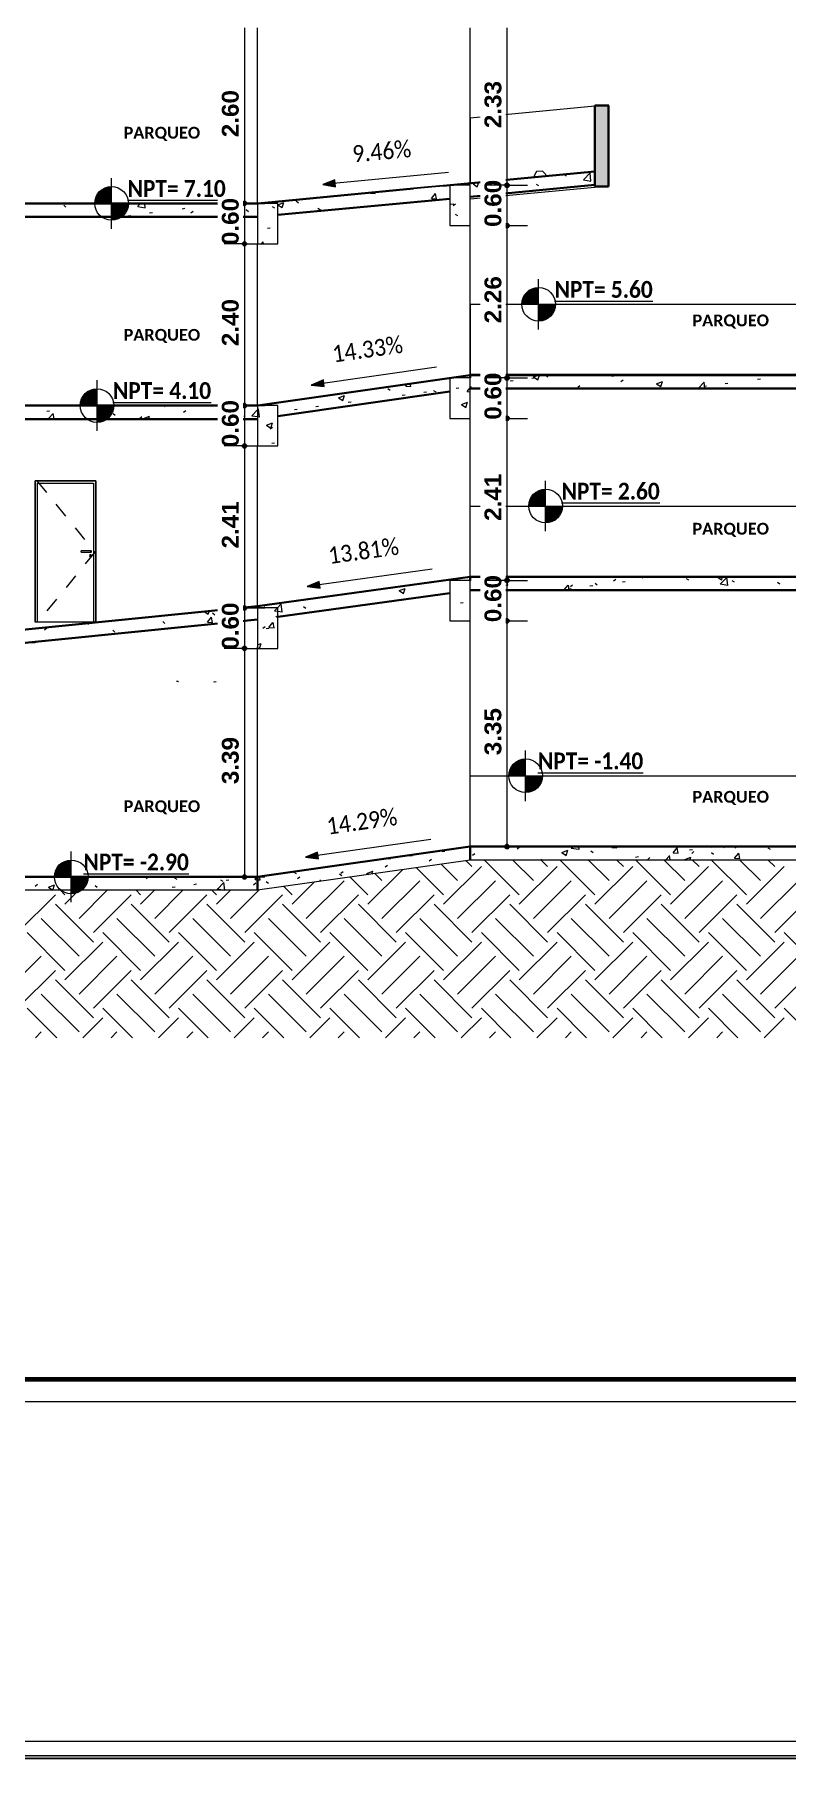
# Model space of a CAD drawing. Header units: metres. Extents: x -144 to 1000, y -717 to 29.
# Drawn here: x 226.5 to 237.65, y -672.35 to -646.76 of the extents above; entities that cross this region are included whole.
import ezdxf

# ---------------------------------------------------------------- set-up
doc = ezdxf.new("R2010")
doc.units = ezdxf.units.M
doc.linetypes.add('Trazo', pattern=[0.45, 0.225, -0.225])
doc.layers.get('0').update_dxf_attribs({"color": 1})
for name, color, linetype, lineweight in [('A-ANNO-DIMS', 1, 'Continuous', 9), ('A-DETL', 1, 'Continuous', 9), ('A-DETL-GENF', 1, 'Continuous', 9), ('A-DETL-THIN', 1, 'Continuous', 9), ('A-DOOR', 1, 'Continuous', 9), ('A-DOOR-FRAM', 1, 'Continuous', 9), ('A-DOOR-HDLN', 1, 'Trazo', 20), ('A-FLOR', 2, 'Continuous', 9), ('A-FLOR-PATT', 8, 'Continuous', 50), ('A-WALL', 4, 'Continuous', 9), ('C-PRKG', 2, 'Continuous', 9), ('G-ANNO-DIMS', 1, 'Continuous', 9), ('G-ANNO-TEXT', 2, 'Continuous', 9), ('G-ANNO-TTLB', 3, 'Continuous', 18), ('G-IMPT', 1, 'Continuous', 9), ('I-FURN', 2, 'Continuous', 9), ('S-COLS', 7, 'Continuous', 9)]:
    doc.layers.add(name, color=color, linetype=linetype, lineweight=lineweight)
doc.layers.add('A-WALL-PATT', color=7, linetype='Continuous', lineweight=35, true_color=0x9c9c9c)
doc.styles.add('Arial Black_B', font='ariblk.ttf', dxfattribs={"width": 0.9, "height": 0.1875})
doc.styles.add('Calibri', font='calibri.ttf', dxfattribs={"width": 0.9, "height": 0.24})
doc.styles.add('Calibri_B', font='calibrib.ttf', dxfattribs={"height": 0.165})
doc.styles.add('Calibri_B_1', font='calibrib.ttf', dxfattribs={"height": 0.135})

# ---------------------------------------------------------------- blocks, each defined once
blk = doc.blocks.new('tarjeta de nathalie 00')
at = {"layer": 'G-IMPT', "lineweight": 9}
h = blk.add_hatch(color=3, dxfattribs=at)
h.paths.add_polyline_path([(-145.23888, -717.38489), (-145.21019, -717.38489), (-145.21019, -716.89355), (-145.21019, -716.79934), (-145.23888, -716.79934), (-145.23888, -716.89379)])
h.paths.add_polyline_path([(-145.20996, -716.7991), (-145.20996, -717.3851), (-145.2392, -717.3851), (-145.2392, -716.7991)])
h.paths.add_polyline_path([(-145.23902, -717.3868), (-145.20826, -717.3868), (-145.20826, -716.7974), (-145.2392, -716.7974), (-146.09866, -716.7974), (-146.09866, -717.3868)])
h.paths.add_polyline_path([(-145.20795, -716.79707), (-145.20795, -717.3871), (-146.09898, -717.3871), (-146.09898, -716.79707)])
at = {"layer": 'G-ANNO-TTLB', "color": 3}
for p, q in [((-145.20996, -717.3851), (-146.09696, -717.3851)), ((-146.09898, -717.3871), (-145.20795, -717.3871)), ((-146.09898, -717.38713), (-145.20795, -717.38713))]:
    blk.add_line(p, q, dxfattribs=at)
at = {"layer": 'G-ANNO-TTLB'}
blk.add_line((-145.23902, -717.3868), (-146.09866, -717.3868), dxfattribs=at)
blk = doc.blocks.new('ololo')
at = {"layer": 'A-ANNO-DIMS', "lineweight": 25, "true_color": 0x008000}
h = blk.add_hatch(color=96, dxfattribs=at)
edge = h.paths.add_edge_path()
edge.add_arc((233.511, -648.999), 0.0312, 0, 360)
h = blk.add_hatch(color=96, dxfattribs=at)
edge = h.paths.add_edge_path()
edge.add_arc((229.617, -649.269), 0.0312, 0, 360)
h = blk.add_hatch(color=96, dxfattribs=at)
edge = h.paths.add_edge_path()
edge.add_arc((229.617, -649.269), 0.0312, 0, 360)
h = blk.add_hatch(color=96, dxfattribs=at)
edge = h.paths.add_edge_path()
edge.add_arc((233.511, -649.599), 0.0312, 0, 360)
h = blk.add_hatch(color=96, dxfattribs=at)
edge = h.paths.add_edge_path()
edge.add_arc((233.511, -649.599), 0.0312, 0, 360)
h = blk.add_hatch(color=96, dxfattribs=at)
edge = h.paths.add_edge_path()
edge.add_arc((229.617, -649.869), 0.0312, 0, 360)
h = blk.add_hatch(color=96, dxfattribs=at)
edge = h.paths.add_edge_path()
edge.add_arc((233.511, -651.86), 0.0312, 0, 360)
h = blk.add_hatch(color=96, dxfattribs=at)
edge = h.paths.add_edge_path()
edge.add_arc((229.617, -652.269), 0.0312, 0, 360)
h = blk.add_hatch(color=96, dxfattribs=at)
edge = h.paths.add_edge_path()
edge.add_arc((229.617, -652.269), 0.0312, 0, 360)
h = blk.add_hatch(color=96, dxfattribs=at)
edge = h.paths.add_edge_path()
edge.add_arc((233.511, -652.46), 0.0312, 0, 360)
h = blk.add_hatch(color=96, dxfattribs=at)
edge = h.paths.add_edge_path()
edge.add_arc((233.511, -652.46), 0.0312, 0, 360)
h = blk.add_hatch(color=96, dxfattribs=at)
edge = h.paths.add_edge_path()
edge.add_arc((229.617, -652.869), 0.0312, 0, 360)
h = blk.add_hatch(color=96, dxfattribs=at)
edge = h.paths.add_edge_path()
edge.add_arc((233.511, -654.865), 0.0312, 0, 360)
h = blk.add_hatch(color=96, dxfattribs=at)
edge = h.paths.add_edge_path()
edge.add_arc((229.617, -655.274), 0.0312, 0, 360)
h = blk.add_hatch(color=96, dxfattribs=at)
edge = h.paths.add_edge_path()
edge.add_arc((229.617, -655.274), 0.0312, 0, 360)
h = blk.add_hatch(color=96, dxfattribs=at)
edge = h.paths.add_edge_path()
edge.add_arc((233.511, -655.465), 0.0312, 0, 360)
h = blk.add_hatch(color=96, dxfattribs=at)
edge = h.paths.add_edge_path()
edge.add_arc((233.511, -655.465), 0.0312, 0, 360)
h = blk.add_hatch(color=96, dxfattribs=at)
edge = h.paths.add_edge_path()
edge.add_arc((229.617, -655.874), 0.0312, 0, 360)
h = blk.add_hatch(color=96, dxfattribs=at)
edge = h.paths.add_edge_path()
edge.add_arc((233.511, -658.815), 0.0312, 0, 360)
h = blk.add_hatch(color=96, dxfattribs=at)
edge = h.paths.add_edge_path()
edge.add_arc((229.617, -659.265), 0.0312, 0, 360)
at = {"layer": 'A-WALL-PATT', "lineweight": 5, "true_color": 0x747474}
blk.add_hatch(color=8, dxfattribs=at).paths.add_polyline_path([(234.913, -649.017), (235.013, -649.017), (235.013, -647.817), (234.813, -647.817), (234.813, -649.017)])
at = {"layer": 'G-ANNO-DIMS'}
for points in [[(230.776, -648.989), (230.967, -649.021), (230.958, -648.921)], [(230.607, -651.965), (230.8, -651.988), (230.786, -651.889)], [(230.544, -654.955), (230.737, -654.979), (230.723, -654.88)], [(230.522, -658.974), (230.715, -658.998), (230.701, -658.898)]]:
    blk.add_hatch(color=256, dxfattribs=at).paths.add_polyline_path(points)
h = blk.add_hatch(color=256, dxfattribs=at)
edge = h.paths.add_edge_path()
edge.add_line((227.646, -649.269), (227.396, -649.269))
edge.add_arc((227.646, -649.269), 0.25, 90, 180, ccw=False)
edge.add_line((227.646, -649.019), (227.646, -649.269))
h = blk.add_hatch(color=256, dxfattribs=at)
edge = h.paths.add_edge_path()
edge.add_line((227.646, -649.269), (227.896, -649.269))
edge.add_arc((227.646, -649.269), 0.25, 270, 360, ccw=False)
edge.add_line((227.646, -649.519), (227.646, -649.269))
h = blk.add_hatch(color=256, dxfattribs=at)
edge = h.paths.add_edge_path()
edge.add_line((233.978, -650.766), (233.728, -650.766))
edge.add_arc((233.978, -650.766), 0.25, 90, 180, ccw=False)
edge.add_line((233.978, -650.516), (233.978, -650.766))
h = blk.add_hatch(color=256, dxfattribs=at)
edge = h.paths.add_edge_path()
edge.add_line((233.978, -650.766), (234.228, -650.766))
edge.add_arc((233.978, -650.766), 0.25, 270, 360, ccw=False)
edge.add_line((233.978, -651.016), (233.978, -650.766))
h = blk.add_hatch(color=256, dxfattribs=at)
edge = h.paths.add_edge_path()
edge.add_line((227.43, -652.269), (227.18, -652.269))
edge.add_arc((227.43, -652.269), 0.25, 90, 180, ccw=False)
edge.add_line((227.43, -652.019), (227.43, -652.269))
h = blk.add_hatch(color=256, dxfattribs=at)
edge = h.paths.add_edge_path()
edge.add_line((227.43, -652.269), (227.68, -652.269))
edge.add_arc((227.43, -652.269), 0.25, 270, 360, ccw=False)
edge.add_line((227.43, -652.519), (227.43, -652.269))
h = blk.add_hatch(color=256, dxfattribs=at)
edge = h.paths.add_edge_path()
edge.add_line((234.081, -653.761), (233.831, -653.761))
edge.add_arc((234.081, -653.761), 0.25, 90, 180, ccw=False)
edge.add_line((234.081, -653.511), (234.081, -653.761))
h = blk.add_hatch(color=256, dxfattribs=at)
edge = h.paths.add_edge_path()
edge.add_line((234.081, -653.761), (234.331, -653.761))
edge.add_arc((234.081, -653.761), 0.25, 270, 360, ccw=False)
edge.add_line((234.081, -654.011), (234.081, -653.761))
h = blk.add_hatch(color=256, dxfattribs=at)
edge = h.paths.add_edge_path()
edge.add_line((233.785, -657.765), (233.535, -657.765))
edge.add_arc((233.785, -657.765), 0.25, 90, 180, ccw=False)
edge.add_line((233.785, -657.515), (233.785, -657.765))
h = blk.add_hatch(color=256, dxfattribs=at)
edge = h.paths.add_edge_path()
edge.add_line((233.785, -657.765), (234.035, -657.765))
edge.add_arc((233.785, -657.765), 0.25, 270, 360, ccw=False)
edge.add_line((233.785, -658.015), (233.785, -657.765))
h = blk.add_hatch(color=256, dxfattribs=at)
edge = h.paths.add_edge_path()
edge.add_line((227.048, -659.265), (226.798, -659.265))
edge.add_arc((227.048, -659.265), 0.25, 90, 180, ccw=False)
edge.add_line((227.048, -659.015), (227.048, -659.265))
h = blk.add_hatch(color=256, dxfattribs=at)
edge = h.paths.add_edge_path()
edge.add_line((227.048, -659.265), (227.298, -659.265))
edge.add_arc((227.048, -659.265), 0.25, 270, 360, ccw=False)
edge.add_line((227.048, -659.515), (227.048, -659.265))
at = {"layer": 'A-ANNO-DIMS', "color": 96, "true_color": 0x008000}
for p, q in [((229.617, -646.665), (229.617, -649.269)), ((233.511, -648.999), (233.211, -648.999)), ((233.511, -649.599), (233.511, -648.999)), ((233.511, -648.999), (233.811, -648.999)), ((229.617, -649.269), (229.317, -649.269)), ((229.617, -649.269), (229.317, -649.269)), ((229.617, -649.269), (229.917, -649.269)), ((229.617, -649.269), (229.617, -649.869)), ((229.617, -649.269), (229.917, -649.269)), ((233.511, -649.599), (233.211, -649.599)), ((233.511, -649.599), (233.211, -649.599)), ((233.511, -649.599), (233.811, -649.599)), ((233.511, -649.599), (233.811, -649.599)), ((229.617, -649.869), (229.317, -649.869)), ((229.617, -649.869), (229.917, -649.869)), ((233.511, -651.86), (233.211, -651.86)), ((233.511, -652.46), (233.511, -651.86)), ((233.511, -651.86), (233.811, -651.86)), ((229.617, -652.269), (229.317, -652.269)), ((229.617, -652.269), (229.317, -652.269)), ((229.617, -652.269), (229.917, -652.269)), ((229.617, -652.269), (229.617, -652.869)), ((229.617, -652.269), (229.917, -652.269)), ((233.511, -652.46), (233.211, -652.46)), ((233.511, -652.46), (233.211, -652.46)), ((233.511, -652.46), (233.811, -652.46)), ((233.511, -652.46), (233.811, -652.46)), ((229.617, -652.869), (229.317, -652.869)), ((229.617, -652.869), (229.917, -652.869)), ((233.511, -654.865), (233.211, -654.865)), ((233.511, -655.465), (233.511, -654.865)), ((233.511, -654.865), (233.811, -654.865)), ((229.617, -655.274), (229.317, -655.274)), ((229.617, -655.274), (229.317, -655.274)), ((229.617, -655.274), (229.917, -655.274)), ((229.617, -655.274), (229.617, -655.874)), ((229.617, -655.274), (229.917, -655.274)), ((233.511, -655.465), (233.211, -655.465)), ((233.511, -655.465), (233.211, -655.465)), ((233.511, -658.815), (233.511, -655.465)), ((233.511, -655.465), (233.811, -655.465)), ((233.511, -655.465), (233.811, -655.465)), ((229.617, -655.874), (229.317, -655.874)), ((229.617, -655.874), (229.917, -655.874)), ((233.511, -658.815), (233.211, -658.815)), ((233.511, -658.815), (233.811, -658.815)), ((229.617, -659.265), (229.317, -659.265)), ((229.617, -659.265), (229.917, -659.265))]:
    blk.add_line(p, q, dxfattribs=at)
at = {"layer": 'A-ANNO-DIMS', "color": 96, "lineweight": 25, "true_color": 0x008000}
for centre in [(233.511, -648.999), (229.617, -649.269), (229.617, -649.269), (233.511, -649.599), (233.511, -649.599), (229.617, -649.869), (233.511, -651.86), (229.617, -652.269), (229.617, -652.269), (233.511, -652.46), (233.511, -652.46), (229.617, -652.869), (233.511, -654.865), (229.617, -655.274), (229.617, -655.274), (233.511, -655.465), (233.511, -655.465), (229.617, -655.874), (233.511, -658.815), (229.617, -659.265)]:
    blk.add_circle(centre, 0.0312, dxfattribs=at)
at = {"layer": 'A-DETL-GENF'}
for p, q in [((230.028, -649.313), (230.064, -649.335)), ((230.112, -649.288), (230.113, -649.288)), ((230.112, -649.288), (230.113, -649.288)), ((232.678, -649.279), (232.72, -649.273)), ((232.712, -649.302), (232.745, -649.276)), ((232.74, -649.427), (232.776, -649.45)), ((229.958, -649.637), (229.999, -649.631)), ((230.107, -649.657), (230.113, -649.653)), ((229.868, -649.869), (229.894, -649.838)), ((229.899, -649.869), (229.894, -649.838)), ((232.756, -652.01), (232.797, -652.005)), ((232.917, -652.061), (232.962, -652.008)), ((232.835, -652.254), (232.924, -652.22)), ((232.836, -652.254), (232.899, -652.297)), ((232.899, -652.297), (232.924, -652.221)), ((232.918, -652.06), (232.962, -652.064)), ((229.81, -652.332), (229.823, -652.319)), ((229.811, -652.433), (229.838, -652.437)), ((229.838, -652.44), (229.824, -652.319)), ((229.943, -652.562), (230.032, -652.528)), ((230.006, -652.605), (230.032, -652.528)), ((229.943, -652.562), (230.007, -652.605)), ((229.999, -652.616), (230.032, -652.591)), ((230.022, -652.827), (230.063, -652.821)), ((230.061, -655.318), (230.104, -655.274)), ((230.061, -655.314), (230.113, -655.322)), ((232.82, -655.2), (232.861, -655.195)), ((229.891, -655.576), (229.924, -655.55)), ((229.936, -655.58), (229.978, -655.574)), ((229.978, -655.564), (230.039, -655.491)), ((229.979, -655.563), (230.055, -655.569)), ((230.055, -655.57), (230.04, -655.49)), ((230.082, -655.395), (230.113, -655.415)), ((229.811, -655.822), (229.862, -655.803)), ((229.812, -655.861), (229.83, -655.874)), ((229.839, -655.874), (229.863, -655.803))]:
    blk.add_line(p, q, dxfattribs=at)
at = {"layer": 'A-DETL-GENF', "color": 252, "true_color": 0x959595}
for p, q in [((231.445, -659.672), (231.958, -659.159)), ((232.567, -659.532), (232.165, -659.129)), ((232.777, -659.321), (232.533, -659.077)), ((232.567, -659.672), (233.129, -659.111)), ((232.988, -659.111), (232.901, -659.024)), ((233.69, -659.532), (233.173, -659.015)), ((233.9, -659.321), (233.594, -659.015)), ((233.69, -659.672), (234.251, -659.111)), ((234.111, -659.111), (234.015, -659.015)), ((234.813, -659.532), (234.296, -659.015)), ((235.023, -659.321), (234.717, -659.015)), ((234.813, -659.672), (235.374, -659.111)), ((235.234, -659.111), (235.138, -659.015)), ((235.935, -659.532), (235.418, -659.015)), ((236.145, -659.321), (235.839, -659.015)), ((235.935, -659.672), (236.496, -659.111)), ((236.356, -659.111), (236.26, -659.015)), ((237.058, -659.532), (236.541, -659.015)), ((237.268, -659.321), (236.962, -659.015)), ((237.058, -659.672), (237.619, -659.111)), ((237.479, -659.111), (237.383, -659.015)), ((230.322, -659.532), (230.2, -659.41)), ((230.322, -659.672), (230.649, -659.346)), ((230.532, -659.883), (231.094, -659.322)), ((231.445, -659.532), (231.182, -659.27)), ((231.655, -659.321), (231.551, -659.217)), ((231.655, -659.883), (232.216, -659.322)), ((232.777, -659.883), (233.339, -659.322)), ((233.9, -659.883), (234.461, -659.322)), ((235.023, -659.883), (235.584, -659.322)), ((236.145, -659.883), (236.706, -659.322)), ((237.268, -659.883), (237.829, -659.322)), ((226.253, -660.093), (226.815, -659.532)), ((227.376, -660.234), (226.815, -659.672)), ((226.955, -659.532), (226.888, -659.465)), ((226.955, -659.672), (227.162, -659.465)), ((227.165, -659.883), (227.583, -659.465)), ((227.376, -660.093), (227.937, -659.532)), ((228.498, -660.234), (227.937, -659.672)), ((228.077, -659.532), (228.011, -659.465)), ((228.077, -659.672), (228.284, -659.465)), ((228.287, -659.883), (228.705, -659.465)), ((228.498, -660.093), (229.06, -659.532)), ((229.621, -660.234), (229.06, -659.672)), ((229.2, -659.532), (229.133, -659.465)), ((229.2, -659.672), (229.407, -659.465)), ((229.41, -659.883), (229.83, -659.463)), ((229.621, -660.093), (230.182, -659.532)), ((230.743, -660.234), (230.182, -659.672)), ((230.743, -660.093), (231.305, -659.532)), ((231.866, -660.234), (231.305, -659.672)), ((231.866, -660.093), (232.427, -659.532)), ((232.988, -660.234), (232.427, -659.672)), ((232.988, -660.093), (233.55, -659.532)), ((234.111, -660.234), (233.55, -659.672)), ((234.111, -660.093), (234.672, -659.532)), ((235.234, -660.234), (234.672, -659.672)), ((235.234, -660.093), (235.795, -659.532)), ((236.356, -660.234), (235.795, -659.672)), ((236.356, -660.093), (236.917, -659.532)), ((237.479, -660.234), (236.917, -659.672)), ((237.479, -660.093), (238.04, -659.532)), ((227.165, -660.444), (226.604, -659.882)), ((228.287, -660.444), (227.726, -659.882)), ((229.41, -660.444), (228.849, -659.882)), ((230.532, -660.444), (229.971, -659.882)), ((231.655, -660.444), (231.094, -659.882)), ((232.777, -660.444), (232.216, -659.882)), ((233.9, -660.444), (233.339, -659.882)), ((235.023, -660.444), (234.461, -659.882)), ((236.145, -660.444), (235.584, -659.882)), ((237.268, -660.444), (236.706, -659.882)), ((226.955, -660.655), (226.394, -660.093)), ((228.077, -660.655), (227.516, -660.093)), ((229.2, -660.655), (228.639, -660.093)), ((230.322, -660.655), (229.761, -660.093)), ((231.445, -660.655), (230.884, -660.093)), ((232.567, -660.655), (232.006, -660.093)), ((233.69, -660.655), (233.129, -660.093)), ((234.813, -660.655), (234.251, -660.093)), ((235.935, -660.655), (235.374, -660.093)), ((237.058, -660.655), (236.496, -660.093)), ((238.18, -660.655), (237.619, -660.093)), ((226.042, -661.006), (226.604, -660.444)), ((226.955, -660.795), (227.516, -660.233)), ((227.165, -661.006), (227.726, -660.444)), ((228.077, -660.795), (228.639, -660.233)), ((228.287, -661.006), (228.849, -660.444)), ((229.2, -660.795), (229.761, -660.233)), ((229.41, -661.006), (229.971, -660.444)), ((230.322, -660.795), (230.884, -660.233)), ((230.532, -661.006), (231.094, -660.444)), ((231.445, -660.795), (232.006, -660.233)), ((231.655, -661.006), (232.216, -660.444)), ((232.567, -660.795), (233.129, -660.233)), ((232.777, -661.006), (233.339, -660.444)), ((233.69, -660.795), (234.251, -660.233)), ((233.9, -661.006), (234.461, -660.444)), ((234.813, -660.795), (235.374, -660.233)), ((235.023, -661.006), (235.584, -660.444)), ((235.935, -660.795), (236.496, -660.233)), ((236.145, -661.006), (236.706, -660.444)), ((237.058, -660.795), (237.619, -660.233)), ((237.268, -661.006), (237.829, -660.444)), ((226.253, -661.216), (226.815, -660.654)), ((227.376, -661.216), (227.937, -660.654)), ((228.498, -661.216), (229.06, -660.654)), ((229.621, -661.216), (230.182, -660.654)), ((230.743, -661.216), (231.305, -660.654)), ((231.866, -661.216), (232.427, -660.654)), ((232.988, -661.216), (233.55, -660.654)), ((234.111, -661.216), (234.672, -660.654)), ((235.234, -661.216), (235.795, -660.654)), ((236.356, -661.216), (236.917, -660.654)), ((237.479, -661.216), (238.04, -660.654)), ((227.376, -661.356), (226.815, -660.795)), ((228.498, -661.356), (227.937, -660.795)), ((229.621, -661.356), (229.06, -660.795)), ((230.743, -661.356), (230.182, -660.795)), ((231.866, -661.356), (231.305, -660.795)), ((232.988, -661.356), (232.427, -660.795)), ((234.111, -661.356), (233.55, -660.795)), ((235.234, -661.356), (234.672, -660.795)), ((236.356, -661.356), (235.795, -660.795)), ((237.479, -661.356), (236.917, -660.795)), ((226.832, -661.654), (226.394, -661.216)), ((227.165, -661.566), (226.604, -661.005)), ((227.954, -661.654), (227.516, -661.216)), ((228.287, -661.566), (227.726, -661.005)), ((229.077, -661.654), (228.639, -661.216)), ((229.41, -661.566), (228.849, -661.005)), ((230.199, -661.654), (229.761, -661.216)), ((230.532, -661.566), (229.971, -661.005)), ((231.322, -661.654), (230.884, -661.216)), ((231.655, -661.566), (231.094, -661.005)), ((232.444, -661.654), (232.006, -661.216)), ((232.777, -661.566), (232.216, -661.005)), ((233.567, -661.654), (233.129, -661.216)), ((233.9, -661.566), (233.339, -661.005)), ((234.689, -661.654), (234.251, -661.216)), ((235.023, -661.566), (234.461, -661.005)), ((235.812, -661.654), (235.374, -661.216)), ((236.145, -661.566), (235.584, -661.005)), ((236.934, -661.654), (236.496, -661.216)), ((237.268, -661.566), (236.706, -661.005)), ((238.057, -661.654), (237.619, -661.216)), ((227.218, -661.654), (227.516, -661.356)), ((228.341, -661.654), (228.639, -661.356)), ((229.463, -661.654), (229.761, -661.356)), ((230.586, -661.654), (230.884, -661.356)), ((231.708, -661.654), (232.006, -661.356)), ((232.831, -661.654), (233.129, -661.356)), ((233.953, -661.654), (234.251, -661.356)), ((235.076, -661.654), (235.374, -661.356)), ((236.198, -661.654), (236.496, -661.356)), ((237.321, -661.654), (237.619, -661.356)), ((226.517, -661.654), (226.604, -661.567)), ((227.639, -661.654), (227.726, -661.567)), ((228.762, -661.654), (228.849, -661.567)), ((229.884, -661.654), (229.971, -661.567)), ((231.007, -661.654), (231.094, -661.567)), ((232.129, -661.654), (232.216, -661.567)), ((233.252, -661.654), (233.339, -661.567)), ((234.374, -661.654), (234.461, -661.567)), ((235.497, -661.654), (235.584, -661.567)), ((236.619, -661.654), (236.706, -661.567))]:
    blk.add_line(p, q, dxfattribs=at)
at = {"layer": 'A-DETL-THIN'}
for p, q in [((232.663, -648.999), (232.663, -649.599)), ((232.963, -648.999), (232.663, -648.999)), ((232.963, -649.599), (232.963, -648.999)), ((230.113, -649.269), (229.81, -649.269)), ((229.81, -649.269), (229.81, -649.869)), ((230.113, -649.869), (230.113, -649.269)), ((232.663, -649.599), (232.963, -649.599)), ((229.81, -649.869), (230.113, -649.869)), ((232.663, -651.86), (232.663, -652.46)), ((232.963, -651.86), (232.663, -651.86)), ((232.963, -652.46), (232.963, -651.86)), ((230.113, -652.269), (229.81, -652.269)), ((229.81, -652.269), (229.81, -652.869)), ((230.113, -652.869), (230.113, -652.269)), ((232.663, -652.46), (232.963, -652.46)), ((229.81, -652.869), (230.113, -652.869)), ((232.663, -654.865), (232.663, -655.465)), ((232.963, -654.865), (232.663, -654.865)), ((232.963, -655.465), (232.963, -654.865)), ((230.113, -655.274), (229.81, -655.274)), ((229.81, -655.274), (229.81, -655.874)), ((230.113, -655.874), (230.113, -655.274)), ((232.663, -655.465), (232.963, -655.465)), ((229.81, -655.874), (230.113, -655.874)), ((232.962, -659.015), (229.812, -659.465)), ((245.201, -659.015), (232.962, -659.015)), ((229.812, -659.465), (218.624, -659.465))]:
    blk.add_line(p, q, dxfattribs=at)
at = {"layer": 'A-DOOR'}
for p, q in [((227.333, -654.425), (227.193, -654.425)), ((227.193, -654.445), (227.333, -654.445)), ((227.331, -654.425), (227.334, -654.425)), ((227.334, -654.445), (227.331, -654.445))]:
    blk.add_line(p, q, dxfattribs=at)
at = {"layer": 'A-DOOR', "flags": 128}
for points in [[(227.193, -654.435), (227.193, -654.434), (227.193, -654.432), (227.193, -654.43), (227.193, -654.429), (227.193, -654.427), (227.193, -654.426), (227.193, -654.426), (227.193, -654.425)], [(227.193, -654.445), (227.193, -654.445), (227.193, -654.444), (227.193, -654.443), (227.193, -654.442), (227.193, -654.441), (227.193, -654.439), (227.193, -654.437), (227.193, -654.435)]]:
    blk.add_lwpolyline(points, dxfattribs=at)
at = {"layer": 'A-DOOR'}
for radius, start, end in [(0.015, 90, 270), (0.005, 90, 270), (0.015, 270, 90), (0.005, 270, 90)]:
    blk.add_arc((227.333, -654.498), radius, start, end, dxfattribs=at)
for points in [[(227.351, -654.435), (227.351, -654.435), (227.351, -654.434), (227.35, -654.432), (227.348, -654.43), (227.346, -654.429), (227.344, -654.427), (227.341, -654.426), (227.338, -654.426), (227.334, -654.425), (227.332, -654.425), (227.331, -654.425)], [(227.331, -654.445), (227.332, -654.445), (227.334, -654.445), (227.338, -654.445), (227.341, -654.444), (227.344, -654.443), (227.346, -654.442), (227.348, -654.441), (227.35, -654.439), (227.351, -654.437), (227.351, -654.436), (227.351, -654.435)]]:
    blk.add_open_spline(points, degree=3, dxfattribs=at)
at = {"layer": 'A-DOOR-FRAM'}
for p, q in [((227.413, -653.385), (226.513, -653.385)), ((226.513, -653.385), (226.513, -655.485)), ((226.548, -655.485), (226.548, -653.42)), ((226.548, -653.42), (227.378, -653.42)), ((227.378, -653.42), (227.378, -655.485)), ((227.413, -655.485), (227.413, -653.385)), ((226.548, -655.485), (226.513, -655.485)), ((227.378, -655.485), (227.413, -655.485))]:
    blk.add_line(p, q, dxfattribs=at)
at = {"layer": 'A-DOOR-HDLN'}
for p, q in [((226.538, -653.385), (227.398, -654.447)), ((227.398, -654.447), (226.548, -655.485))]:
    blk.add_line(p, q, dxfattribs=at)
at = {"layer": 'A-FLOR', "lineweight": 35}
for p, q in [((234.813, -648.795), (232.561, -649.008)), ((232.123, -649.05), (229.813, -649.269)), ((230.113, -649.44), (232.663, -649.199)), ((232.963, -649.17), (234.813, -648.995)), ((222.513, -649.469), (229.81, -649.469)), ((229.81, -649.269), (223.813, -649.269)), ((232.963, -651.817), (229.813, -652.269)), ((241.282, -651.816), (232.963, -651.816)), ((232.963, -651.816), (232.963, -651.86)), ((232.963, -652.016), (241.561, -652.016)), ((229.81, -652.269), (223.813, -652.269)), ((230.113, -652.426), (232.663, -652.06)), ((222.513, -652.469), (229.81, -652.469)), ((232.962, -654.81), (229.812, -655.245)), ((232.962, -654.865), (232.962, -654.81)), ((241.282, -654.811), (232.963, -654.811)), ((232.963, -654.811), (232.963, -654.865)), ((230.113, -655.404), (232.663, -655.052)), ((232.963, -655.011), (241.561, -655.011)), ((229.813, -655.245), (222.259, -656.007)), ((229.812, -655.245), (229.812, -655.274)), ((229.813, -655.274), (229.813, -655.245)), ((222.513, -656.181), (229.81, -655.446)), ((232.962, -658.815), (229.812, -659.265)), ((232.962, -659.015), (232.962, -658.815)), ((241.282, -658.815), (232.963, -658.815)), ((232.963, -658.815), (232.963, -659.015)), ((229.812, -659.265), (223.813, -659.265)), ((229.812, -659.265), (229.812, -659.465))]:
    blk.add_line(p, q, dxfattribs=at)
at = {"layer": 'A-FLOR'}
for p, q in [((232.963, -650.762), (232.963, -651.816)), ((232.963, -650.766), (240.962, -650.766)), ((243.079, -651.806), (232.963, -651.806)), ((232.963, -653.761), (240.962, -653.761)), ((232.963, -654.811), (232.963, -653.761)), ((232.963, -657.765), (239.462, -657.765)), ((232.963, -658.815), (232.963, -657.765))]:
    blk.add_line(p, q, dxfattribs=at)
at = {"layer": 'A-FLOR-PATT', "color": 8, "lineweight": 5, "true_color": 0x828282}
for p, q in [((233.005, -648.98), (233.052, -648.962)), ((233.068, -649.023), (233.089, -648.958)), ((233.261, -648.953), (233.297, -648.975)), ((234.35, -648.839), (234.385, -648.862)), ((234.641, -648.92), (234.754, -648.938)), ((234.642, -648.92), (234.741, -648.817)), ((234.754, -648.937), (234.74, -648.817)), ((231.478, -649.115), (231.482, -649.111)), ((231.478, -649.115), (231.554, -649.121)), ((231.554, -649.122), (231.551, -649.104)), ((232.389, -649.194), (232.45, -649.121)), ((232.389, -649.194), (232.465, -649.201)), ((232.465, -649.202), (232.45, -649.122)), ((233.005, -648.98), (233.068, -649.023)), ((233.939, -648.981), (233.975, -649.004)), ((234.617, -649.01), (234.623, -649.013)), ((226.937, -649.297), (226.968, -649.325)), ((227.892, -649.452), (227.934, -649.446)), ((228.032, -649.315), (228.077, -649.269)), ((228.033, -649.316), (228.146, -649.334)), ((228.146, -649.334), (228.138, -649.269)), ((228.21, -649.41), (228.251, -649.405)), ((228.691, -649.347), (228.732, -649.341)), ((228.693, -649.269), (228.708, -649.278)), ((228.821, -649.411), (228.854, -649.385)), ((229.35, -649.284), (229.386, -649.306)), ((229.443, -649.469), (229.487, -649.423)), ((229.463, -649.329), (229.496, -649.304)), ((229.492, -649.469), (229.487, -649.424)), ((229.644, -649.36), (229.675, -649.388)), ((230.113, -649.288), (230.201, -649.254)), ((230.113, -649.288), (230.176, -649.331)), ((230.175, -649.331), (230.201, -649.254)), ((230.385, -649.233), (230.416, -649.261)), ((230.706, -649.341), (230.742, -649.364)), ((231.741, -652.017), (231.776, -652.039)), ((232.006, -651.981), (232.032, -651.95)), ((232.007, -651.981), (232.083, -651.987)), ((232.083, -651.988), (232.075, -651.944)), ((232.963, -652.007), (232.979, -651.988)), ((232.984, -652.016), (232.979, -651.988)), ((233.341, -651.941), (233.371, -651.969)), ((233.558, -651.904), (233.599, -651.899)), ((233.876, -651.863), (233.917, -651.857)), ((233.903, -651.845), (233.977, -651.816)), ((233.903, -651.845), (233.966, -651.887)), ((233.966, -651.888), (233.99, -651.816)), ((234.084, -651.816), (234.112, -651.842)), ((234.557, -651.995), (234.59, -651.97)), ((234.992, -651.816), (235.09, -651.831)), ((235.091, -651.833), (235.089, -651.816)), ((235.199, -651.914), (235.232, -651.888)), ((235.728, -651.946), (235.817, -651.912)), ((235.728, -651.946), (235.791, -651.989)), ((235.791, -651.989), (235.817, -651.913)), ((235.858, -651.819), (235.862, -651.816)), ((236.345, -652.016), (236.434, -651.923)), ((236.425, -651.984), (236.467, -651.978)), ((236.443, -652.016), (236.432, -651.922)), ((236.744, -651.942), (236.785, -651.936)), ((237.225, -651.879), (237.266, -651.873)), ((237.636, -652.016), (237.642, -652.014)), ((237.641, -652.016), (237.642, -652.014)), ((228.422, -652.269), (228.442, -652.287)), ((229.355, -652.289), (229.381, -652.269)), ((230.674, -652.284), (230.715, -652.279)), ((231.01, -652.153), (231.099, -652.119)), ((231.01, -652.153), (231.074, -652.195)), ((231.073, -652.196), (231.099, -652.119)), ((231.155, -652.221), (231.196, -652.215)), ((231.957, -652.115), (231.998, -652.11)), ((232.275, -652.073), (232.316, -652.068)), ((232.419, -652.045), (232.454, -652.068)), ((232.6, -652.068), (232.601, -652.069)), ((226.686, -652.352), (226.728, -652.347)), ((226.717, -652.458), (226.778, -652.385)), ((226.717, -652.458), (226.793, -652.464)), ((226.747, -652.464), (226.753, -652.469)), ((226.793, -652.465), (226.779, -652.385)), ((227.67, -652.386), (227.701, -652.414)), ((227.686, -652.469), (227.689, -652.465)), ((227.69, -652.469), (227.69, -652.465)), ((228.061, -652.46), (228.094, -652.434)), ((228.117, -652.461), (228.206, -652.427)), ((228.118, -652.46), (228.13, -652.469)), ((228.193, -652.469), (228.207, -652.427)), ((228.713, -652.37), (228.746, -652.345)), ((229.554, -652.432), (229.595, -652.426)), ((229.725, -652.422), (229.81, -652.332)), ((229.725, -652.42), (229.81, -652.433)), ((230.356, -652.326), (230.397, -652.321)), ((235.09, -654.873), (235.124, -654.848)), ((235.494, -654.811), (235.523, -654.829)), ((236.165, -654.835), (236.2, -654.858)), ((236.626, -654.811), (236.689, -654.854)), ((236.672, -654.922), (236.771, -654.819)), ((236.689, -654.854), (236.703, -654.811)), ((236.783, -654.938), (236.769, -654.818)), ((231.908, -655.017), (231.997, -654.983)), ((231.909, -655.017), (231.972, -655.06)), ((231.972, -655.06), (231.997, -654.983)), ((233.446, -654.927), (233.507, -654.854)), ((233.446, -654.926), (233.522, -654.933)), ((233.522, -654.933), (233.508, -654.854)), ((234.356, -655.007), (234.418, -654.934)), ((234.357, -655.006), (234.417, -655.011)), ((234.433, -655.011), (234.419, -654.933)), ((234.421, -654.989), (234.462, -654.984)), ((234.449, -654.955), (234.482, -654.929)), ((234.739, -654.947), (234.781, -654.942)), ((234.815, -654.904), (234.846, -654.932)), ((235.22, -654.884), (235.262, -654.879)), ((236.668, -654.918), (236.781, -654.935)), ((236.843, -654.864), (236.878, -654.886)), ((237.053, -655.011), (237.061, -655.005)), ((237.521, -654.892), (237.556, -654.915)), ((228.749, -655.353), (228.761, -655.361)), ((229.017, -655.326), (229.08, -655.368)), ((229.079, -655.368), (229.096, -655.318)), ((229.144, -655.348), (229.175, -655.376)), ((229.84, -655.242), (229.849, -655.247)), ((229.899, -655.234), (229.916, -655.249)), ((230.104, -655.274), (230.16, -655.214)), ((230.113, -655.322), (230.174, -655.331)), ((230.175, -655.335), (230.161, -655.214)), ((230.492, -655.253), (230.527, -655.276)), ((226.652, -655.596), (226.685, -655.57)), ((227.293, -655.514), (227.316, -655.497)), ((227.663, -655.602), (227.694, -655.631)), ((228.205, -655.407), (228.233, -655.41)), ((228.233, -655.41), (228.232, -655.405)), ((228.404, -655.475), (228.434, -655.504)), ((229.067, -655.484), (229.128, -655.411)), ((229.068, -655.483), (229.144, -655.49)), ((229.144, -655.49), (229.129, -655.41)), ((229.404, -655.367), (229.439, -655.389)), ((226.922, -655.73), (226.929, -655.736)), ((232.547, -658.891), (232.589, -658.886)), ((232.998, -658.944), (233.032, -658.919)), ((233.658, -658.849), (233.691, -658.823)), ((234.321, -658.905), (234.41, -658.871)), ((234.323, -658.904), (234.386, -658.947)), ((234.386, -658.947), (234.412, -658.871)), ((234.462, -658.838), (234.575, -658.855)), ((234.466, -658.845), (234.494, -658.815)), ((234.578, -658.861), (234.572, -658.815)), ((234.754, -658.877), (234.785, -658.905)), ((235.061, -658.829), (235.072, -658.815)), ((235.062, -658.827), (235.138, -658.834)), ((235.138, -658.834), (235.135, -658.815)), ((235.972, -658.908), (236.033, -658.835)), ((235.973, -658.907), (236.049, -658.913)), ((236.049, -658.914), (236.034, -658.834)), ((236.216, -658.865), (236.258, -658.86)), ((236.248, -658.916), (236.281, -658.891)), ((236.535, -658.823), (236.577, -658.818)), ((236.539, -658.901), (236.57, -658.93)), ((236.716, -658.815), (236.735, -658.828)), ((236.882, -658.988), (236.944, -658.915)), ((236.889, -658.835), (236.915, -658.815)), ((236.96, -658.993), (236.945, -658.914)), ((237.378, -658.834), (237.413, -658.856)), ((230.347, -659.194), (230.382, -659.216)), ((231.045, -659.21), (231.078, -659.185)), ((231.429, -659.213), (231.518, -659.179)), ((231.504, -659.224), (231.519, -659.178)), ((231.705, -659.115), (231.738, -659.089)), ((231.748, -658.997), (231.789, -658.991)), ((232.066, -658.955), (232.108, -658.949)), ((232.357, -659.025), (232.39, -659)), ((234.013, -659.004), (234.026, -659.015)), ((235.415, -658.971), (235.457, -658.965)), ((235.596, -659.006), (235.629, -658.98)), ((235.86, -659.015), (235.92, -658.952)), ((235.927, -659.015), (235.919, -658.95)), ((236.147, -659.006), (236.236, -658.972)), ((236.148, -659.006), (236.162, -659.015)), ((236.222, -659.015), (236.237, -658.972)), ((236.884, -658.986), (236.96, -658.993)), ((226.513, -659.401), (226.546, -659.375)), ((226.711, -659.419), (226.8, -659.385)), ((226.713, -659.418), (226.776, -659.461)), ((226.776, -659.461), (226.802, -659.385)), ((227.154, -659.319), (227.188, -659.294)), ((227.401, -659.392), (227.432, -659.42)), ((227.927, -659.265), (227.938, -659.272)), ((228.143, -659.265), (228.173, -659.293)), ((228.546, -659.418), (228.588, -659.413)), ((228.581, -659.278), (228.616, -659.301)), ((228.864, -659.376), (228.906, -659.371)), ((229.106, -659.465), (229.125, -659.451)), ((229.21, -659.444), (229.323, -659.462)), ((229.211, -659.451), (229.31, -659.348)), ((229.259, -659.307), (229.294, -659.329)), ((229.324, -659.465), (229.311, -659.347)), ((229.345, -659.313), (229.387, -659.307)), ((229.752, -659.381), (229.785, -659.355)), ((229.771, -659.306), (229.805, -659.265)), ((229.773, -659.304), (229.812, -659.308)), ((229.812, -659.308), (229.849, -659.311)), ((229.849, -659.311), (229.84, -659.261)), ((229.936, -659.336), (229.972, -659.358)), ((230.404, -659.291), (230.437, -659.266)), ((230.725, -659.335), (230.743, -659.313)), ((230.749, -659.332), (230.745, -659.311)), ((231.025, -659.222), (231.06, -659.245)), ((231.431, -659.212), (231.457, -659.23))]:
    blk.add_line(p, q, dxfattribs=at)
at = {"layer": 'A-WALL'}
for p, q in [((234.813, -647.826), (232.963, -648.002)), ((235.013, -647.807), (234.913, -647.817)), ((235.013, -647.817), (235.013, -647.807)), ((232.963, -648.002), (232.963, -648.967)), ((232.963, -649.202), (234.913, -649.017)), ((226.513, -655.485), (226.513, -653.385)), ((226.513, -653.385), (227.413, -653.385)), ((227.413, -653.385), (227.413, -655.485)), ((227.413, -655.485), (226.513, -655.485)), ((226.513, -655.789), (226.4, -655.789)), ((226.513, -655.778), (226.513, -655.789)), ((229.808, -656.365), (229.808, -655.849))]:
    blk.add_line(p, q, dxfattribs=at)
at = {"layer": 'A-WALL', "lineweight": 35}
for p, q in [((234.813, -647.817), (234.813, -649.017)), ((235.013, -647.817), (234.813, -647.817)), ((235.013, -649.017), (235.013, -647.817)), ((234.813, -649.017), (235.013, -649.017))]:
    blk.add_line(p, q, dxfattribs=at)
at = {"layer": 'C-PRKG'}
for p, q in [((234.792, -648.797), (229.814, -649.268)), ((232.561, -649.005), (233.912, -648.877)), ((233.947, -648.797), (233.91, -648.858)), ((233.91, -648.858), (233.912, -648.877)), ((233.912, -648.877), (234.086, -648.861)), ((234.037, -648.789), (233.947, -648.797)), ((234.085, -648.841), (234.037, -648.789)), ((234.086, -648.861), (234.085, -648.841)), ((234.086, -648.861), (234.792, -648.794)), ((234.792, -648.794), (234.792, -648.797)), ((229.814, -649.265), (232.123, -649.047)), ((232.342, -649.024), (232.123, -649.045)), ((232.123, -649.05), (232.342, -649.029)), ((232.123, -649.045), (232.123, -649.05)), ((232.561, -649.003), (232.342, -649.024)), ((232.342, -649.029), (232.561, -649.008)), ((232.561, -649.008), (232.561, -649.003)), ((229.814, -649.268), (229.814, -649.265))]:
    blk.add_line(p, q, dxfattribs=at)
at = {"layer": 'G-ANNO-DIMS'}
for p, q in [((227.646, -649.644), (227.646, -648.894)), ((232.642, -648.812), (230.776, -648.989)), ((230.958, -648.921), (230.776, -648.989)), ((230.967, -649.021), (230.958, -648.921)), ((230.776, -648.989), (230.967, -649.021)), ((227.271, -649.269), (229.396, -649.269)), ((233.978, -651.141), (233.978, -650.391)), ((233.603, -650.766), (235.728, -650.766)), ((232.463, -651.699), (230.607, -651.965)), ((227.43, -652.644), (227.43, -651.894)), ((230.786, -651.889), (230.607, -651.965)), ((230.607, -651.965), (230.8, -651.988)), ((230.8, -651.988), (230.786, -651.889)), ((227.055, -652.269), (229.18, -652.269)), ((234.081, -654.136), (234.081, -653.386)), ((233.706, -653.761), (235.831, -653.761)), ((232.401, -654.698), (230.544, -654.955)), ((230.723, -654.88), (230.544, -654.955)), ((230.544, -654.955), (230.737, -654.979)), ((230.737, -654.979), (230.723, -654.88)), ((233.785, -658.14), (233.785, -657.39)), ((233.41, -657.765), (235.535, -657.765)), ((227.048, -659.64), (227.048, -658.89)), ((232.379, -658.709), (230.522, -658.974)), ((230.701, -658.898), (230.522, -658.974)), ((230.715, -658.998), (230.701, -658.898)), ((230.522, -658.974), (230.715, -658.998)), ((226.673, -659.265), (228.798, -659.265))]:
    blk.add_line(p, q, dxfattribs=at)
for centre in [(227.646, -649.269), (233.978, -650.766), (227.43, -652.269), (234.081, -653.761), (233.785, -657.765), (227.048, -659.265)]:
    blk.add_circle(centre, 0.25, dxfattribs=at)
at = {"layer": 'I-FURN'}
for p, q in [((228.634, -656.367), (228.608, -656.365)), ((228.634, -656.367), (228.638, -656.367)), ((228.638, -656.367), (228.638, -656.365)), ((228.638, -656.367), (228.638, -656.365)), ((229.162, -656.365), (229.162, -656.369)), ((229.162, -656.369), (229.167, -656.368)), ((229.167, -656.368), (229.195, -656.365))]:
    blk.add_line(p, q, dxfattribs=at)
at = {"layer": 'S-COLS'}
for p, q in [((229.812, -649.269), (229.812, -646.665)), ((232.962, -648.967), (232.962, -646.665)), ((232.962, -651.817), (232.962, -649.599)), ((229.812, -652.269), (229.812, -649.869)), ((232.962, -654.81), (232.962, -652.46)), ((229.812, -655.245), (229.812, -652.869)), ((232.962, -658.815), (232.962, -655.465)), ((229.812, -659.265), (229.812, -655.874))]:
    blk.add_line(p, q, dxfattribs=at)
at = {"layer": 'G-ANNO-DIMS', "style": 'Calibri', "width": 0.9}
for s, rotation, p in [('9.46%%%', 5.4064, (231.229, -648.661)), ('14.33%%%', 8.1604, (230.939, -651.631)), ('13.81%%%', 7.8625, (230.878, -654.622)), ('14.29%%%', 8.1301, (230.855, -658.64))]:
    blk.add_text(s, height=0.25, rotation=rotation, dxfattribs=at).set_placement(p)
at = {"layer": 'G-ANNO-DIMS', "style": 'Calibri_B', "width": 0.9}
for s, p in [('%%UNPT= 7.10', (227.882, -649.172)), ('%%UNPT= 5.60', (234.213, -650.67)), ('%%UNPT= 4.10', (227.665, -652.172)), ('%%UNPT= 2.60', (234.317, -653.665)), ('%%UNPT= -1.40', (233.966, -657.669)), ('%%UNPT= -2.90', (227.229, -659.169))]:
    blk.add_text(s, height=0.25, dxfattribs=at).set_placement(p)
at = {"layer": 'G-ANNO-TEXT', "style": 'Calibri_B_1'}
for p in [(227.825, -648.307), (236.259, -651.093), (227.825, -651.307), (236.259, -654.185), (227.825, -658.304), (236.259, -658.164)]:
    blk.add_text('PARQUEO', height=0.175, dxfattribs=at).set_placement(p)
at = {"layer": 'A-ANNO-DIMS', "color": 96, "true_color": 0x008000, "char_height": 0.25, "width": 0.7674, "attachment_point": 1, "rotation": 90, "line_spacing_factor": 1.180619, "style": 'Arial Black_B', "bg_fill": 3, "box_fill_scale": 1.25, "bg_fill_color": 256, "bg_fill_true_color": 13158600, "bg_fill_transparency": 0}
for s, insert in [('2.60', (229.281, -648.287)), ('0.60', (229.281, -649.888)), ('0.60', (233.175, -655.485)), ('3.35', (233.175, -657.46))]:
    blk.add_mtext(s, dxfattribs=dict(at, insert=insert))
at = {"layer": 'A-ANNO-DIMS', "lineweight": 25, "true_color": 0x008000}
h = blk.add_hatch(color=96, dxfattribs=at)
edge = h.paths.add_edge_path()
edge.add_arc((229.617, -649.869), 0.0312, 0, 360)
h = blk.add_hatch(color=96, dxfattribs=at)
edge = h.paths.add_edge_path()
edge.add_arc((233.511, -654.865), 0.0312, 0, 360)
at = {"layer": 'A-ANNO-DIMS', "color": 96, "true_color": 0x008000}
for p, q in [((229.617, -649.869), (229.317, -649.869)), ((229.617, -649.869), (229.617, -652.269)), ((229.617, -649.869), (229.917, -649.869)), ((233.511, -654.865), (233.511, -652.46)), ((233.511, -654.865), (233.211, -654.865)), ((233.511, -654.865), (233.811, -654.865))]:
    blk.add_line(p, q, dxfattribs=at)
at = {"layer": 'A-ANNO-DIMS', "color": 96, "lineweight": 25, "true_color": 0x008000}
for centre in [(229.617, -649.869), (233.511, -654.865)]:
    blk.add_circle(centre, 0.0312, dxfattribs=at)
at = {"layer": 'A-ANNO-DIMS', "color": 96, "true_color": 0x008000, "char_height": 0.25, "width": 0.7674, "attachment_point": 1, "rotation": 90, "line_spacing_factor": 1.180619, "style": 'Arial Black_B', "bg_fill": 3, "box_fill_scale": 1.25, "bg_fill_color": 256, "bg_fill_true_color": 13158600, "bg_fill_transparency": 0}
for s, insert in [('2.40', (229.281, -651.388)), ('0.60', (233.175, -652.48)), ('0.60', (229.281, -652.888)), ('2.41', (233.175, -653.982))]:
    blk.add_mtext(s, dxfattribs=dict(at, insert=insert))
at = {"layer": 'A-ANNO-DIMS', "lineweight": 25, "true_color": 0x008000}
h = blk.add_hatch(color=96, dxfattribs=at)
edge = h.paths.add_edge_path()
edge.add_arc((233.511, -651.86), 0.0312, 0, 360)
h = blk.add_hatch(color=96, dxfattribs=at)
edge = h.paths.add_edge_path()
edge.add_arc((229.617, -652.869), 0.0312, 0, 360)
at = {"layer": 'A-ANNO-DIMS', "color": 96, "true_color": 0x008000}
for p, q in [((233.511, -651.86), (233.511, -649.599)), ((233.511, -651.86), (233.211, -651.86)), ((233.511, -651.86), (233.811, -651.86)), ((229.617, -652.869), (229.317, -652.869)), ((229.617, -652.869), (229.617, -655.274)), ((229.617, -652.869), (229.917, -652.869))]:
    blk.add_line(p, q, dxfattribs=at)
at = {"layer": 'A-ANNO-DIMS', "color": 96, "lineweight": 25, "true_color": 0x008000}
for centre in [(233.511, -651.86), (229.617, -652.869)]:
    blk.add_circle(centre, 0.0312, dxfattribs=at)
at = {"layer": 'A-ANNO-DIMS', "color": 96, "true_color": 0x008000, "char_height": 0.25, "width": 0.7674, "attachment_point": 1, "rotation": 90, "line_spacing_factor": 1.180619, "style": 'Arial Black_B', "bg_fill": 3, "box_fill_scale": 1.25, "bg_fill_color": 256, "bg_fill_true_color": 13158600, "bg_fill_transparency": 0}
for s, insert in [('0.60', (233.175, -649.619)), ('2.26', (233.175, -651.049)), ('2.41', (229.281, -654.391)), ('0.60', (229.281, -655.893))]:
    blk.add_mtext(s, dxfattribs=dict(at, insert=insert))
at = {"layer": 'A-ANNO-DIMS', "lineweight": 25, "true_color": 0x008000}
h = blk.add_hatch(color=96, dxfattribs=at)
edge = h.paths.add_edge_path()
edge.add_arc((233.511, -648.999), 0.0312, 0, 360)
h = blk.add_hatch(color=96, dxfattribs=at)
edge = h.paths.add_edge_path()
edge.add_arc((229.617, -655.874), 0.0312, 0, 360)
at = {"layer": 'A-ANNO-DIMS', "color": 96, "true_color": 0x008000}
for p, q in [((233.511, -648.999), (233.511, -646.665)), ((233.511, -648.999), (233.211, -648.999)), ((233.511, -648.999), (233.811, -648.999)), ((229.617, -655.874), (229.317, -655.874)), ((229.617, -655.874), (229.617, -659.265)), ((229.617, -655.874), (229.917, -655.874))]:
    blk.add_line(p, q, dxfattribs=at)
at = {"layer": 'A-ANNO-DIMS', "color": 96, "lineweight": 25, "true_color": 0x008000}
for centre in [(233.511, -648.999), (229.617, -655.874)]:
    blk.add_circle(centre, 0.0312, dxfattribs=at)
at = {"layer": 'A-ANNO-DIMS', "color": 96, "true_color": 0x008000, "char_height": 0.25, "width": 0.7674, "attachment_point": 1, "rotation": 90, "line_spacing_factor": 1.180619, "style": 'Arial Black_B', "bg_fill": 3, "box_fill_scale": 1.25, "bg_fill_color": 256, "bg_fill_true_color": 13158600, "bg_fill_transparency": 0}
for s, insert in [('2.33', (233.175, -648.152)), ('3.39', (229.281, -657.889))]:
    blk.add_mtext(s, dxfattribs=dict(at, insert=insert))

msp = doc.modelspace()

# ---------------------------------------------------------------- block references
at = {"xscale": 124.1004357506149, "yscale": 124.1004357506149, "zscale": 124.1004357506149}
msp.add_blockref('tarjeta de nathalie 00', (18337.913, 88355.704), dxfattribs=at)

# ---------------------------------------------------------------- next in the draw order: linework, layer by layer
at = {"layer": 'A-DETL', "lineweight": 100, "ltscale": 100}
msp.add_line((215.378, -666.721), (244.045, -666.721), dxfattribs=at)
at = {"layer": 'A-DETL-THIN', "lineweight": 18}
msp.add_line((215.378, -667.052), (244.045, -667.052), dxfattribs=at)

# ---------------------------------------------------------------- next in the draw order: block references
at = {"color": 3}
msp.add_blockref('ololo', (0, 0), dxfattribs=at)

doc.saveas('drawing.dxf')
